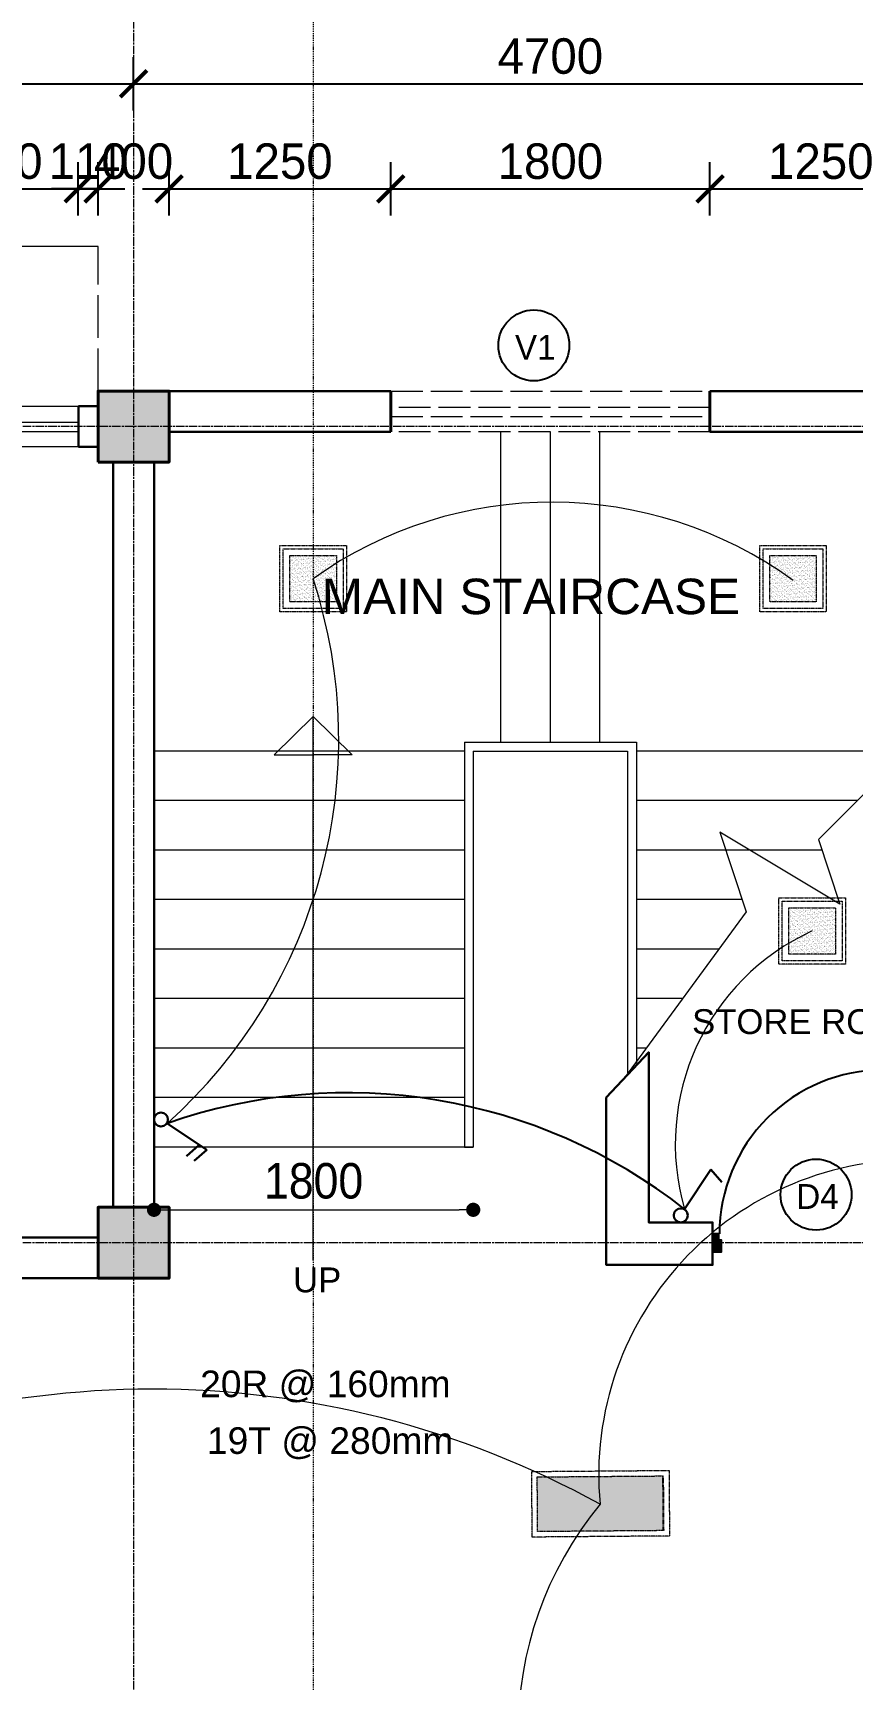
# Model space of a CAD drawing. Header units: inches. Extents: x -3071 to 2534411, y -17796 to 388172.
# Drawn here: x 1629733 to 1634353, y 361790 to 371067 of the extents above; entities that cross this region are included whole.
import ezdxf
from ezdxf.enums import TextEntityAlignment as Align

# ---------------------------------------------------------------- set-up
doc = ezdxf.new("R2010")
doc.units = ezdxf.units.IN
doc.header["$MEASUREMENT"] = 0
for name, pattern in [('ACAD_ISO08W100', [36, 24, -3, 6, -3]), ('CENTER', [2, 1.25, -0.25, 0.25, -0.25]), ('DASHDOT2', [12.7, 6.35, -3.175, 0, -3.175]), ('DASHED', [0.75, 0.5, -0.25]), ('Hidden', [15, 12, -3])]:
    doc.linetypes.add(name, pattern=pattern)
for name, color, linetype, lineweight in [('001-Archi- door window elevation', 92, 'Continuous', 25), ('001-Archi-Opening Tags', 14, 'Continuous', 25), ('002-Archi- Opening', 90, 'Continuous', 25), ('A .09 overhang', 1, 'Continuous', 9), ('A .4 col', 5, 'Continuous', 40), ('A 0.05 hatch', 252, 'Continuous', 5), ('A 0.13 dw', 3, 'Continuous', 13), ('A 0.40 wall', 160, 'Continuous', 40), ('cen', 50, 'ACAD_ISO08W100', 5), ('DIM', 161, 'Continuous', 15), ('dotted line', 1, 'DASHED', 9), ('p1 walls stone outline', 4, 'Continuous', 30), ('section', 6, 'DASHDOT2', 20), ('Switches', 173, 'Continuous', 15), ('text', 7, 'Continuous', 25)]:
    doc.layers.add(name, color=color, linetype=linetype, lineweight=lineweight)
for name, color, linetype in [('1 x 4 recessed', 80, 'CENTER'), ('2 x 11 recessed', 60, 'CENTER'), ('ceilling fan', 3, 'Continuous'), ('Wires', 1, 'Continuous')]:
    doc.layers.add(name, color=color, linetype=linetype)
doc.styles.add('AERIAL', font='arial.ttf', dxfattribs={"height": 10})
doc.styles.add('Archi 100', font='GOTHIC.TTF', dxfattribs={"height": 200})
doc.styles.add('ARIAL', font='arial.ttf', dxfattribs={"width": 0.9})
doc.styles.add('CG', font='GOTHIC.TTF', dxfattribs={"height": 40})
doc.dimstyles.new('Archi 100', dxfattribs={"dimtxt": 200, "dimasz": 150, "dimexe": 150, "dimexo": 300, "dimgap": 50, "dimtad": 1, "dimdec": 0, "dimrnd": 5, "dimzin": 0, "dimdsep": 46, "dimtxsty": 'Archi 100', "dimblk": 'ARCHTICK', "dimcen": 0.09, "dimdle": 150, "dimclrd": 256, "dimclre": 256, "dimclrt": 256, "dimadec": 0, "dimazin": 0, "dimtfac": 1, "dimtdec": 0, "dimtix": 1, "dimtofl": 0, "dimtmove": 0, "dimatfit": 3, "dimfxl": 150, "dimfxlon": 1, "dimtolj": 1, "dimtzin": 0, "dimlwd": -1, "dimlwe": -1, "dimarcsym": 0})
doc.dimstyles.new('el to el 200', dxfattribs={"dimtxt": 200, "dimasz": 80, "dimexe": 150, "dimexo": 150, "dimgap": 60, "dimtad": 1, "dimdec": 1, "dimlfac": -1, "dimrnd": 1, "dimdsep": 46, "dimtxsty": 'ARIAL', "dimblk": 'DOT', "dimcen": 1, "dimdle": 25, "dimse1": 1, "dimse2": 1, "dimclrd": 256, "dimclre": 256, "dimclrt": 256, "dimadec": 0, "dimazin": 0, "dimtfac": 1, "dimtdec": 1, "dimtix": 1, "dimtmove": 1, "dimatfit": 0, "dimfxl": 400, "dimfxlon": 1, "dimlwd": 9, "dimlwe": 9, "dimarcsym": 0})

# ---------------------------------------------------------------- blocks, each defined once
blk = doc.blocks.new('*U654')
at = {"ltscale": 100}
for points in [[(5, 50), (5, -50), (55, -50), (55, 15), (40, 15), (40, 50)], [(995, 50), (995, -50), (945, -50), (945, 15), (960, 15), (960, 50)]]:
    blk.add_hatch(color=256, dxfattribs=at).paths.add_polyline_path(points)
blk.add_lwpolyline([(43, 50), (43, 964, -0.414214), (957, 50)], format="xyb", dxfattribs=at)
for points in [[(5, 50), (5, -50), (55, -50), (55, 15), (40, 15), (40, 50)], [(995, 50), (995, -50), (945, -50), (945, 15), (960, 15), (960, 50)]]:
    blk.add_lwpolyline(points, close=True)
blk = doc.blocks.new('VENT 1800')
at = {"layer": 'A 0.13 dw', "linetype": 'Hidden', "ltscale": 15}
for p, q in [((165850.2, 199350.7), (167650.1, 199350.7)), ((167650.1, 199257.9), (165850.2, 199257.9)), ((165850.2, 199207.9), (167650.1, 199207.9)), ((167650.1, 199120.7), (165850.2, 199120.7))]:
    blk.add_line(p, q, dxfattribs=at)
at = {"layer": 'A 0.40 wall', "ltscale": 15}
for p, q in [((165850.2, 199120.7), (165850.2, 199350.7)), ((167650.1, 199350.7), (167650.1, 199120.7)), ((165850.2, 199257.9), (165850.2, 199207.9)), ((167650.1, 199207.9), (167650.1, 199257.9))]:
    blk.add_line(p, q, dxfattribs=at)
blk = doc.blocks.new('_Dot')
at = {"color": 0, "linetype": 'ByBlock', "lineweight": -2}
blk.add_line((-0.5, 0), (-1, 0), dxfattribs=at)
at = {"color": 0, "linetype": 'ByBlock', "const_width": 0.5}
blk.add_lwpolyline([(-0.25, 0, 1), (0.25, 0, 1)], format="xyb", close=True, dxfattribs=at)
blk = doc.blocks.new('*D701')
at = {"layer": 'Defpoints', "color": 0, "ltscale": 20, "transparency": 16777216}
for p in [(1630416.2, 364787.9), (1632216.2, 364787.9), (1632216.2, 364434.4)]:
    blk.add_point(p, dxfattribs=at)
at = {"layer": 'DIM', "lineweight": 9, "ltscale": 20, "transparency": 16777216}
blk.add_line((1630496.2, 364434.4), (1632136.2, 364434.4), dxfattribs=at)
at = {"layer": 'DIM', "lineweight": 9, "ltscale": 20, "transparency": 16777216, "xscale": 80, "yscale": 80, "zscale": 80}
for p, rotation in [((1630416.2, 364434.4), 179.9999999999999), ((1632216.2, 364434.4), 359.9999999999999)]:
    blk.add_blockref('_Dot', p, dxfattribs=dict(at, rotation=rotation))
at = {"layer": 'DIM', "ltscale": 20, "transparency": 16777216, "insert": (1631316.2, 364596.5), "char_height": 200, "attachment_point": 5, "style": 'ARIAL'}
blk.add_mtext('1800', dxfattribs=at)
blk = doc.blocks.new('ffwef')
at = {"layer": 'A 0.13 dw'}
for points in [[(1184595.9, 368095.5), (1184595.9, 367865.5), (1183596.1, 367865.5), (1183596.1, 368095.5)], [(1183596.1, 367952.7), (1184595.9, 367952.7), (1184595.9, 368002.7), (1183596.1, 368002.7)]]:
    blk.add_lwpolyline(points, close=True, dxfattribs=at)
blk = doc.blocks.new('window tag')
blk.add_circle((0, 0), 200)
at = {"style": 'Archi 100', "flags": 1}
for tag, p in [('WIDTH', (15, 174.5)), ('HEIGHT', (-4.5, -348.5))]:
    blk.add_attdef(tag, p, '', height=200, dxfattribs=at)
at = {"style": 'Archi 100'}
blk.add_attdef('SYMBOL', text='', height=200, dxfattribs=at).set_placement((8, -10.5), align=Align.MIDDLE_CENTER)
blk = doc.blocks.new('_ArchTick')
at = {"color": 0, "linetype": 'ByBlock', "const_width": 0.15}
blk.add_lwpolyline([(-0.5, -0.5), (0.5, 0.5)], dxfattribs=at)
blk = doc.blocks.new('*D834')
at = {"transparency": 16777216}
for p, q in [((1628991.3, 370037.9), (1628991.3, 370337.9)), ((1629988.8, 370037.9), (1629988.8, 370337.9)), ((1628841.3, 370187.9), (1630138.8, 370187.9))]:
    blk.add_line(p, q, dxfattribs=at)
at = {"layer": 'Defpoints', "color": 0, "transparency": 16777216}
for p in [(1629988.8, 370187.9), (1628991.3, 368963.6), (1629988.8, 368963.6)]:
    blk.add_point(p, dxfattribs=at)
at = {"transparency": 16777216, "xscale": 150, "yscale": 150, "zscale": 150, "rotation": 180}
blk.add_blockref('_ArchTick', (1628991.3, 370187.9), dxfattribs=at)
at = {"transparency": 16777216, "xscale": 150, "yscale": 150, "zscale": 150}
blk.add_blockref('_ArchTick', (1629988.8, 370187.9), dxfattribs=at)
at = {"transparency": 16777216, "insert": (1629490.1, 370342.9), "char_height": 200, "attachment_point": 5, "style": 'Archi 100'}
blk.add_mtext('\\A1;1000', dxfattribs=at)
blk = doc.blocks.new('*D835')
at = {"transparency": 16777216}
for p, q in [((1629988.8, 370037.9), (1629988.8, 370337.9)), ((1630101.2, 370037.9), (1630101.2, 370337.9)), ((1629988.8, 370187.9), (1629838.8, 370187.9)), ((1630101.2, 370187.9), (1630251.2, 370187.9))]:
    blk.add_line(p, q, dxfattribs=at)
at = {"layer": 'Defpoints', "color": 0, "transparency": 16777216}
for p in [(1630101.2, 370187.9), (1630101.2, 369048.6), (1629988.8, 368963.6)]:
    blk.add_point(p, dxfattribs=at)
at = {"transparency": 16777216, "xscale": 150, "yscale": 150, "zscale": 150}
blk.add_blockref('_ArchTick', (1629988.8, 370187.9), dxfattribs=at)
at = {"transparency": 16777216, "xscale": 150, "yscale": 150, "zscale": 150, "rotation": 180}
blk.add_blockref('_ArchTick', (1630101.2, 370187.9), dxfattribs=at)
at = {"transparency": 16777216, "insert": (1630045, 370342.9), "char_height": 200, "attachment_point": 5, "style": 'Archi 100'}
blk.add_mtext('\\A1;110', dxfattribs=at)
blk = doc.blocks.new('*D836')
at = {"transparency": 16777216}
for p, q in [((1630101.2, 370037.9), (1630101.2, 370337.9)), ((1630501.2, 370037.9), (1630501.2, 370337.9)), ((1630101.2, 370187.9), (1629951.2, 370187.9)), ((1630501.2, 370187.9), (1630651.2, 370187.9))]:
    blk.add_line(p, q, dxfattribs=at)
at = {"layer": 'Defpoints', "color": 0, "transparency": 16777216}
for p in [(1630501.2, 370187.9), (1630101.2, 369048.6), (1630501.2, 369048.6)]:
    blk.add_point(p, dxfattribs=at)
at = {"transparency": 16777216, "xscale": 150, "yscale": 150, "zscale": 150}
blk.add_blockref('_ArchTick', (1630101.2, 370187.9), dxfattribs=at)
at = {"transparency": 16777216, "xscale": 150, "yscale": 150, "zscale": 150, "rotation": 180}
blk.add_blockref('_ArchTick', (1630501.2, 370187.9), dxfattribs=at)
at = {"transparency": 16777216, "insert": (1630301.2, 370342.9), "char_height": 200, "attachment_point": 5, "style": 'Archi 100'}
blk.add_mtext('\\A1;400', dxfattribs=at)
blk = doc.blocks.new('*D837')
at = {"transparency": 16777216}
for p, q in [((1630501.2, 370037.9), (1630501.2, 370337.9)), ((1631751.3, 370037.9), (1631751.3, 370337.9)), ((1630351.2, 370187.9), (1631901.3, 370187.9))]:
    blk.add_line(p, q, dxfattribs=at)
at = {"layer": 'Defpoints', "color": 0, "transparency": 16777216}
for p in [(1631751.3, 370187.9), (1630501.2, 369048.6), (1631751.3, 369048.6)]:
    blk.add_point(p, dxfattribs=at)
at = {"transparency": 16777216, "xscale": 150, "yscale": 150, "zscale": 150, "rotation": 180}
blk.add_blockref('_ArchTick', (1630501.2, 370187.9), dxfattribs=at)
at = {"transparency": 16777216, "xscale": 150, "yscale": 150, "zscale": 150}
blk.add_blockref('_ArchTick', (1631751.3, 370187.9), dxfattribs=at)
at = {"transparency": 16777216, "insert": (1631126.2, 370342.9), "char_height": 200, "attachment_point": 5, "style": 'Archi 100'}
blk.add_mtext('\\A1;1250', dxfattribs=at)
blk = doc.blocks.new('*D838')
at = {"transparency": 16777216}
for p, q in [((1631751.3, 370037.9), (1631751.3, 370337.9)), ((1633551.2, 370037.9), (1633551.2, 370337.9)), ((1631601.3, 370187.9), (1633701.2, 370187.9))]:
    blk.add_line(p, q, dxfattribs=at)
at = {"layer": 'Defpoints', "color": 0, "transparency": 16777216}
for p in [(1633551.2, 370187.9), (1631751.3, 369048.6), (1633551.2, 369048.6)]:
    blk.add_point(p, dxfattribs=at)
at = {"transparency": 16777216, "xscale": 150, "yscale": 150, "zscale": 150, "rotation": 180}
blk.add_blockref('_ArchTick', (1631751.3, 370187.9), dxfattribs=at)
at = {"transparency": 16777216, "xscale": 150, "yscale": 150, "zscale": 150}
blk.add_blockref('_ArchTick', (1633551.2, 370187.9), dxfattribs=at)
at = {"transparency": 16777216, "insert": (1632651.2, 370342.9), "char_height": 200, "attachment_point": 5, "style": 'Archi 100'}
blk.add_mtext('\\A1;1800', dxfattribs=at)
blk = doc.blocks.new('*D839')
at = {"transparency": 16777216}
for p, q in [((1633551.2, 370037.9), (1633551.2, 370337.9)), ((1634801.2, 370037.9), (1634801.2, 370337.9)), ((1633401.2, 370187.9), (1634951.2, 370187.9))]:
    blk.add_line(p, q, dxfattribs=at)
at = {"layer": 'Defpoints', "color": 0, "transparency": 16777216}
for p in [(1634801.2, 370187.9), (1633551.2, 369048.6), (1634801.2, 369048.6)]:
    blk.add_point(p, dxfattribs=at)
at = {"transparency": 16777216, "xscale": 150, "yscale": 150, "zscale": 150, "rotation": 180}
blk.add_blockref('_ArchTick', (1633551.2, 370187.9), dxfattribs=at)
at = {"transparency": 16777216, "xscale": 150, "yscale": 150, "zscale": 150}
blk.add_blockref('_ArchTick', (1634801.2, 370187.9), dxfattribs=at)
at = {"transparency": 16777216, "insert": (1634176.2, 370342.9), "char_height": 200, "attachment_point": 5, "style": 'Archi 100'}
blk.add_mtext('\\A1;1250', dxfattribs=at)
blk = doc.blocks.new('*D858')
at = {"transparency": 16777216}
for p, q in [((1625151.2, 370630.2), (1625151.2, 370930.2)), ((1630301.2, 370630.2), (1630301.2, 370930.2)), ((1625001.2, 370780.2), (1630451.2, 370780.2))]:
    blk.add_line(p, q, dxfattribs=at)
at = {"layer": 'Defpoints', "color": 0, "transparency": 16777216}
for p in [(1630301.2, 370780.2), (1625151.2, 369048.6), (1630301.2, 369048.6)]:
    blk.add_point(p, dxfattribs=at)
at = {"transparency": 16777216, "xscale": 150, "yscale": 150, "zscale": 150, "rotation": 180}
blk.add_blockref('_ArchTick', (1625151.2, 370780.2), dxfattribs=at)
at = {"transparency": 16777216, "xscale": 150, "yscale": 150, "zscale": 150}
blk.add_blockref('_ArchTick', (1630301.2, 370780.2), dxfattribs=at)
at = {"transparency": 16777216, "insert": (1627726.2, 370935.2), "char_height": 200, "attachment_point": 5, "style": 'Archi 100'}
blk.add_mtext('\\A1;5150', dxfattribs=at)
blk = doc.blocks.new('*D859')
at = {"transparency": 16777216}
for p, q in [((1630301.2, 370630.2), (1630301.2, 370930.2)), ((1635001.2, 370630.2), (1635001.2, 370930.2)), ((1630151.2, 370780.2), (1635151.2, 370780.2))]:
    blk.add_line(p, q, dxfattribs=at)
at = {"layer": 'Defpoints', "color": 0, "transparency": 16777216}
for p in [(1635001.2, 370780.2), (1630301.2, 369048.6), (1635001.2, 369048.6)]:
    blk.add_point(p, dxfattribs=at)
at = {"transparency": 16777216, "xscale": 150, "yscale": 150, "zscale": 150, "rotation": 180}
blk.add_blockref('_ArchTick', (1630301.2, 370780.2), dxfattribs=at)
at = {"transparency": 16777216, "xscale": 150, "yscale": 150, "zscale": 150}
blk.add_blockref('_ArchTick', (1635001.2, 370780.2), dxfattribs=at)
at = {"transparency": 16777216, "insert": (1632651.2, 370935.2), "char_height": 200, "attachment_point": 5, "style": 'Archi 100'}
blk.add_mtext('\\A1;4700', dxfattribs=at)
blk = doc.blocks.new('*D865')
at = {"transparency": 16777216}
for p, q in [((1610551.2, 371210), (1610551.2, 371510)), ((1649601.2, 371210), (1649601.2, 371510)), ((1610401.2, 371360), (1649751.2, 371360))]:
    blk.add_line(p, q, dxfattribs=at)
at = {"layer": 'Defpoints', "color": 0, "transparency": 16777216}
for p in [(1649601.2, 371360), (1610551.2, 369048.6), (1649601.2, 369048.6)]:
    blk.add_point(p, dxfattribs=at)
at = {"transparency": 16777216, "xscale": 150, "yscale": 150, "zscale": 150, "rotation": 180}
blk.add_blockref('_ArchTick', (1610551.2, 371360), dxfattribs=at)
at = {"transparency": 16777216, "xscale": 150, "yscale": 150, "zscale": 150}
blk.add_blockref('_ArchTick', (1649601.2, 371360), dxfattribs=at)
at = {"transparency": 16777216, "insert": (1630076.2, 371515.1), "char_height": 200, "attachment_point": 5, "style": 'Archi 100'}
blk.add_mtext('\\A1;39050', dxfattribs=at)
blk = doc.blocks.new('*D922')
at = {"transparency": 16777216}
for p, q in [((1652081.4, 369048.6), (1652081.4, 369198.6)), ((1651931.4, 369048.6), (1652231.4, 369048.6)), ((1651931.4, 368667.8), (1652231.4, 368667.8)), ((1652081.4, 368667.8), (1652081.4, 368517.8))]:
    blk.add_line(p, q, dxfattribs=at)
at = {"layer": 'Defpoints', "color": 0, "transparency": 16777216}
for p in [(1649601.2, 369048.6), (0, 368667.8), (1652081.4, 368667.8)]:
    blk.add_point(p, dxfattribs=at)
at = {"transparency": 16777216, "xscale": 150, "yscale": 150, "zscale": 150}
for p, rotation in [((1652081.4, 369048.6), 270), ((1652081.4, 368667.8), 90)]:
    blk.add_blockref('_ArchTick', p, dxfattribs=dict(at, rotation=rotation))
at = {"transparency": 16777216, "insert": (1651926.3, 368858.2), "char_height": 200, "attachment_point": 5, "rotation": 90, "style": 'Archi 100'}
blk.add_mtext('\\A1;380', dxfattribs=at)
blk = doc.blocks.new('*D923')
at = {"transparency": 16777216}
for p, q in [((2480.2, 368817.8), (2480.2, 364298.6)), ((2330.2, 368667.8), (2630.2, 368667.8)), ((2630.2, 364448.6), (2330.2, 364448.6))]:
    blk.add_line(p, q, dxfattribs=at)
at = {"layer": 'Defpoints', "color": 0, "transparency": 16777216}
for p in [(0, 368667.8), (2480.2, 364448.6), (1649601.2, 364448.6)]:
    blk.add_point(p, dxfattribs=at)
at = {"transparency": 16777216, "xscale": 150, "yscale": 150, "zscale": 150}
for p, rotation in [((2480.2, 368667.8), 90), ((2480.2, 364448.6), 270)]:
    blk.add_blockref('_ArchTick', p, dxfattribs=dict(at, rotation=rotation))
at = {"transparency": 16777216, "insert": (2325.2, 366558.2), "char_height": 200, "attachment_point": 5, "rotation": 90, "style": 'Archi 100'}
blk.add_mtext('\\A1;4220', dxfattribs=at)
blk = doc.blocks.new('*D1158')
at = {"transparency": 16777216}
for p, q in [((1765923.7, 369050.2), (1765923.7, 369200.2)), ((1765773.7, 369050.2), (1766073.7, 369050.2)), ((1765773.7, 368669.3), (1766073.7, 368669.3)), ((1765923.7, 368669.3), (1765923.7, 368519.3))]:
    blk.add_line(p, q, dxfattribs=at)
at = {"layer": 'Defpoints', "color": 0, "transparency": 16777216}
for p in [(1764300.5, 369050.2), (0, 368669.3), (1765923.7, 368669.3)]:
    blk.add_point(p, dxfattribs=at)
at = {"transparency": 16777216, "xscale": 150, "yscale": 150, "zscale": 150}
for p, rotation in [((1765923.7, 369050.2), 270), ((1765923.7, 368669.3), 90)]:
    blk.add_blockref('_ArchTick', p, dxfattribs=dict(at, rotation=rotation))
at = {"transparency": 16777216, "insert": (1765768.6, 368859.8), "char_height": 200, "attachment_point": 5, "rotation": 90, "style": 'Archi 100'}
blk.add_mtext('\\A1;380', dxfattribs=at)
blk = doc.blocks.new('*D1159')
at = {"transparency": 16777216}
for p, q in [((1623.2, 368819.3), (1623.2, 364300.2)), ((1473.2, 368669.3), (1773.2, 368669.3)), ((1773.2, 364450.2), (1473.2, 364450.2))]:
    blk.add_line(p, q, dxfattribs=at)
at = {"layer": 'Defpoints', "color": 0, "transparency": 16777216}
for p in [(0, 368669.3), (1623.2, 364450.2), (1764300.5, 364450.2)]:
    blk.add_point(p, dxfattribs=at)
at = {"transparency": 16777216, "xscale": 150, "yscale": 150, "zscale": 150}
for p, rotation in [((1623.2, 368669.3), 90), ((1623.2, 364450.2), 270)]:
    blk.add_blockref('_ArchTick', p, dxfattribs=dict(at, rotation=rotation))
at = {"transparency": 16777216, "insert": (1468.2, 366559.8), "char_height": 200, "attachment_point": 5, "rotation": 90, "style": 'Archi 100'}
blk.add_mtext('\\A1;4220', dxfattribs=at)
blk = doc.blocks.new('2 ft panel')
at = {"layer": '1 x 4 recessed', "lineweight": 0}
h = blk.add_hatch(dxfattribs=at)
h.set_pattern_fill('AR-SAND', color=256, scale=6.25)
h.set_pattern_definition([(37.5, (-417982.219, 97562.351), (-0.39370849, 12.04264856), [0, -9.5, 0, -10.625, 0, -10.15625]), (7.5, (-417982.219, 97562.351), (11.0611044, 17.6384129), [0, -5.125, 0, -8.5625, 0, -3.28125]), (327.5, (-417989.906, 97562.351), (19.46338664, 0.03536908), [0, -3.125, 0, -11.25, 0, -14.6875]), (317.5, (-417989.906, 97562.351), (18.7882913, 5.4854723), [0, -1.5625, 0, -7.375, 0, -8.4375])])
h.paths.add_polyline_path([(287.5, -125), (287.5, 125), (-287.5, 125), (-287.5, -125)])
at = {"layer": '1 x 4 recessed'}
blk.add_line((287.5, 125), (287.5, -125), dxfattribs=at)
at = {"layer": '1 x 4 recessed', "lineweight": 0}
for points in [[(315.6, -150), (-312.5, -150), (-312.5, 150), (315.6, 150)], [(287.5, -125), (-287.5, -125), (-287.5, 125), (287.5, 125)], [(315.6, 150), (315.6, -150)]]:
    blk.add_lwpolyline(points, dxfattribs=at)
blk = doc.blocks.new('1by1 6w')
at = {"layer": '2 x 11 recessed', "lineweight": 0}
h = blk.add_hatch(dxfattribs=at)
h.set_pattern_fill('AR-SAND', color=256, scale=7.6)
h.set_pattern_definition([(37.5, (-507751.777, 116886.896), (-0.47874952, 14.64386064), [0, -11.552, 0, -12.92, 0, -12.35]), (7.5, (-507751.777, 116886.896), (13.45030296, 21.4483101), [0, -6.232, 0, -10.412, 0, -3.99]), (327.5, (-507761.125, 116886.896), (23.66747815, 0.0430088), [0, -3.8, 0, -13.68, 0, -17.86]), (317.5, (-507761.125, 116886.896), (22.8465622, 6.6703343), [0, -1.9, 0, -8.968, 0, -10.26])])
h.paths.add_polyline_path([(-106.4, 106.4), (106.4, 106.4), (106.4, -106.4), (-106.4, -106.4)])
for points in [[(-152, 152), (152, 152), (152, -152), (-152, -152)], [(-136.8, 136.8), (136.8, 136.8), (136.8, -136.8), (-136.8, -136.8)], [(-106.4, 106.4), (106.4, 106.4), (106.4, -106.4), (-106.4, -106.4)]]:
    blk.add_lwpolyline(points, close=True, dxfattribs=at)
blk = doc.blocks.new('1 WAY')
at = {"layer": 'Switches', "lineweight": 30}
for p, q in [((1.76, 2.13), (6.02, 8.52)), ((6.02, 8.52), (7.78, 6.51))]:
    blk.add_line(p, q, dxfattribs=at)
blk.add_circle((1.13, 1.13), 1.13, dxfattribs=at)
blk = doc.blocks.new('2 WAY')
at = {"layer": 'Switches', "lineweight": 30}
for p, q in [((1.76, 2.13), (6.02, 8.52)), ((6.02, 8.52), (7.78, 6.51)), ((5.27, 7.27), (7.02, 5.26))]:
    blk.add_line(p, q, dxfattribs=at)
blk.add_circle((1.13, 1.13), 1.13, dxfattribs=at)

msp = doc.modelspace()

# ---------------------------------------------------------------- hatches: boundary and pattern name
at = {"layer": 'A .4 col', "linetype": 'Continuous'}
h = msp.add_hatch(color=256, dxfattribs=at)
h.dxf.hatch_style = 1
h.paths.add_polyline_path([(1630101.17, 368648.63), (1630501.17, 368648.63), (1630501.17, 369048.63), (1630101.17, 369048.63)])
h = msp.add_hatch(color=256, dxfattribs=at)
h.dxf.hatch_style = 1
h.paths.add_polyline_path([(1630101.17, 364048.63), (1630501.17, 364048.63), (1630501.17, 364448.63), (1630101.17, 364448.63)])

# ---------------------------------------------------------------- linework, layer by layer
at = {"layer": 'A .09 overhang', "linetype": 'Hidden', "ltscale": 20}
msp.add_line((1630101.17, 369048.63), (1630101.17, 369863.63), dxfattribs=at)
at = {"layer": 'A .4 col', "linetype": 'Continuous'}
for points in [[(1630101.17, 368648.63), (1630501.17, 368648.63), (1630501.17, 369048.63), (1630101.17, 369048.63)], [(1630101.17, 364048.63), (1630501.17, 364048.63), (1630501.17, 364448.63), (1630101.17, 364448.63)]]:
    msp.add_lwpolyline(points, close=True, dxfattribs=at)
at = {"layer": 'A 0.05 hatch', "linetype": 'Continuous'}
for p, q in [((1631313.57, 367213.76), (1631093.72, 366998.98)), ((1631313.57, 364149.56), (1631313.57, 367213.76)), ((1631313.57, 367213.76), (1631533.43, 366998.98)), ((1631093.72, 366998.98), (1631313.57, 366998.98)), ((1631533.43, 366998.98), (1631313.57, 366998.98))]:
    msp.add_line(p, q, dxfattribs=at)
at = {"layer": 'cen', "ltscale": 2}
for p, q in [((1630301.17, 372579.01), (1630301.17, 347493.99)), ((1653916.17, 368848.63), (1606236.17, 368848.63)), ((1653916.17, 364248.63), (1606236.17, 364248.63))]:
    msp.add_line(p, q, dxfattribs=at)
at = {"layer": 'Defpoints'}
msp.add_arc((1631507.48, 362013.06), 3080.94, 51.911529, 109.274387, dxfattribs=at)
at = {"layer": 'DIM', "ltscale": 20}
for p, q in [((1632372.17, 367069.88), (1632372.17, 368818.63)), ((1632651.17, 367069.88), (1632651.17, 368818.63)), ((1632930.17, 367069.88), (1632930.17, 368818.63)), ((1632166.17, 367019.88), (1630416.17, 367019.88)), ((1634662.42, 367019.88), (1633136.17, 367019.88)), ((1632166.17, 366740.88), (1630416.17, 366740.88)), ((1634383.42, 366740.88), (1633136.17, 366740.88)), ((1632166.17, 366461.88), (1630416.17, 366461.88)), ((1634183.14, 366461.88), (1633136.17, 366461.88)), ((1632166.17, 366182.88), (1630416.17, 366182.88)), ((1633732.97, 366182.88), (1633136.17, 366182.88)), ((1632166.17, 365903.88), (1630416.17, 365903.88)), ((1633602.28, 365903.88), (1633136.17, 365903.88)), ((1632166.17, 365624.88), (1630416.17, 365624.88)), ((1633397.61, 365624.88), (1633136.17, 365624.88)), ((1632166.17, 365345.88), (1630416.17, 365345.88)), ((1633192.94, 365345.88), (1633136.17, 365345.88)), ((1632166.17, 365066.88), (1630416.17, 365066.88)), ((1632216.17, 364787.88), (1630416.17, 364787.88))]:
    msp.add_line(p, q, dxfattribs=at)
at = {"layer": 'DIM'}
for p, q in [((1632166.17, 367069.88), (1633136.17, 367069.88)), ((1632166.17, 367069.88), (1632166.17, 364787.88)), ((1632216.17, 367019.88), (1633086.17, 367019.88)), ((1632216.17, 367019.88), (1632216.17, 364787.88)), ((1633086.17, 367019.88), (1633086.17, 365206.44)), ((1633136.17, 367069.88), (1633136.17, 365259.52)), ((1632166.17, 364787.88), (1632216.17, 364787.88))]:
    msp.add_line(p, q, dxfattribs=at)
at = {"layer": 'DIM', "ltscale": 20}
msp.add_lwpolyline([(1634886.17, 367243.63), (1634163.65, 366521.11), (1634283.17, 366157.81), (1633606.31, 366562.84), (1633756.08, 366113.54), (1633069.28, 365177.29)], dxfattribs=at)
at = {"layer": 'dotted line', "ltscale": 1000}
msp.add_line((1630101.17, 369863.63), (1609424.36, 369863.63), dxfattribs=at)
at = {"layer": 'p1 walls stone outline'}
for p, q in [((1631751.31, 369048.63), (1630301.17, 369048.63)), ((1635001.17, 369048.63), (1633551.19, 369048.63)), ((1629991.17, 368733.63), (1629991.17, 368963.63)), ((1629991.17, 368963.63), (1630101.17, 368963.63)), ((1630101.17, 368733.63), (1630101.17, 368963.63)), ((1631751.31, 368818.63), (1630501.17, 368818.63)), ((1634801.17, 368818.63), (1633551.19, 368818.63)), ((1630101.17, 368733.63), (1629991.17, 368733.63)), ((1630186.17, 368648.63), (1630186.17, 364448.63)), ((1630416.17, 368648.63), (1630416.17, 364448.63)), ((1630186.17, 365473.63), (1630186.17, 364448.63)), ((1626351.17, 364278.63), (1630101.17, 364278.63)), ((1626351.17, 364048.63), (1630101.17, 364048.63))]:
    msp.add_line(p, q, dxfattribs=at)
msp.add_lwpolyline([(1632966.17, 365067.42), (1632966.17, 364123.63), (1633566.12, 364123.63), (1633566.12, 364363.63), (1633206.17, 364363.63), (1633206.17, 365322.23)], close=True, dxfattribs=at)
at = {"layer": 'section'}
msp.add_line((1631313.57, 372320.86), (1631313.57, 347576.29), dxfattribs=at)
at = {"layer": 'Wires', "lineweight": 9}
for centre, radius, start, end in [((1632660.09, 366102.69), 2319.43, 54.115168, 125.488471), ((1628549.35, 367087.06), 2908.35, 311.869395, 18.113045), ((1634674.87, 364805.51), 1319.08, 114.510379, 196.180285), ((1634699.99, 362940.01), 1776.25, 86.388982, 185.329969), ((1630407.21, 358186.41), 5237.06, 61.184671, 118.820798), ((1634488.28, 361489.26), 2019.16, 140.448094, 219.8709)]:
    msp.add_arc(centre, radius, start, end, dxfattribs=at)

# ---------------------------------------------------------------- block references
at = {"layer": '001-Archi- door window elevation', "color": 2}
msp.add_blockref('ffwef', (445392.9, 868.13), dxfattribs=at)
at = {"layer": '001-Archi-Opening Tags'}
ref = msp.add_blockref('window tag', (1632557.96, 369305.71), dxfattribs=at)
ref.add_attrib('SYMBOL', 'V1', dxfattribs={"layer": '0', "height": 140, "style": 'CG'}).set_placement((1632565.96, 369295.21), align=Align.MIDDLE_CENTER)
ref = msp.add_blockref('window tag', (1634149.4, 364519.91), dxfattribs=at)
ref.add_attrib('SYMBOL', 'D4', dxfattribs={"layer": '0', "height": 140, "style": 'CG'}).set_placement((1634157.4, 364509.41), align=Align.MIDDLE_CENTER)
at = {"layer": '002-Archi- Opening', "xscale": -1.010101010106155, "yscale": 1.01010101010101, "zscale": 1.01010101010101}
msp.add_blockref('*U654', (1634571.17, 364248.63), dxfattribs=at)
at = {"layer": '1 x 4 recessed', "xscale": 1.232584708463633, "yscale": 1.232584708463633, "zscale": 1.232584708463633}
for p in [(1631313.57, 367991.24), (1634019.65, 367991.24), (1634127.64, 366005.72)]:
    msp.add_blockref('1by1 6w', p, dxfattribs=at)
at = {"layer": '1 x 4 recessed', "xscale": 1.232584708463637, "yscale": 1.232584708463637, "zscale": 1.232584708463637, "rotation": 0.4480127828097937}
msp.add_blockref('2 ft panel', (1632932.62, 362777.78), dxfattribs=at)
at = {"layer": 'ceilling fan', "lineweight": -3, "xscale": 34.89373264493602, "yscale": 34.89373264493602, "zscale": 34.89373264493602, "rotation": 270}
msp.add_blockref('2 WAY', (1630416.17, 364982.55), dxfattribs=at)
at = {"layer": 'ceilling fan', "lineweight": -3, "xscale": 34.89373264493602, "yscale": 34.89373264493602, "zscale": 34.89373264493602}
msp.add_blockref('1 WAY', (1633346.8, 364363.63), dxfattribs=at)
at = {"layer": 'p1 walls stone outline'}
msp.add_blockref('VENT 1800', (1465901.09, 169697.92), dxfattribs=at)

# ---------------------------------------------------------------- texts
at = {"layer": 'text', "attachment_point": 1, "style": 'AERIAL'}
for s, insert, char_height, width in [('MAIN STAIRCASE', (1631361.64, 367991.24), 200, 14192.8258), ('STORE ROOM', (1633450.25, 365564.99), 140, 1897.5412), ('UP', (1631200.4, 364109.34), 140, 1897.5412), ('20R @ 160mm', (1630676.34, 363528.48), 150, 14192.8258), ('19T @ 280mm', (1630714.86, 363208.58), 150, 14192.8258)]:
    msp.add_mtext(s, dxfattribs=dict(at, insert=insert, char_height=char_height, width=width))

# ---------------------------------------------------------------- dimensions: what is measured, and where the dimension line sits
for base, p1, p2, picture, middle in [((1649601.17, 371360.03), (1610551.17, 369048.63), (1649601.17, 369048.63), '*D865', (1630076.17, 371515.06)), ((1630301.17, 370780.17), (1625151.17, 369048.63), (1630301.17, 369048.63), '*D858', (1627726.17, 370935.2)), ((1635001.17, 370780.17), (1630301.17, 369048.63), (1635001.17, 369048.63), '*D859', (1632651.17, 370935.2))]:
    dim = msp.add_linear_dim(base=base, p1=p1, p2=p2, dimstyle='Archi 100')
    dim.commit()
    dim.dimension.update_dxf_attribs({"geometry": picture, "text_midpoint": middle})
for base, p1, p2, picture, middle in [((1629988.85, 370187.87), (1628991.29, 368963.63), (1629988.85, 368963.63), '*D834', (1629490.07, 370342.9)), ((1630101.17, 370187.87), (1629988.85, 368963.63), (1630101.17, 369048.63), '*D835', (1630045.01, 370342.9)), ((1630501.17, 370187.87), (1630101.17, 369048.63), (1630501.17, 369048.63), '*D836', (1630301.17, 370342.9)), ((1631751.31, 370187.87), (1630501.17, 369048.63), (1631751.31, 369048.63), '*D837', (1631126.24, 370342.9)), ((1633551.19, 370187.87), (1631751.31, 369048.63), (1633551.19, 369048.63), '*D838', (1632651.25, 370342.9)), ((1634801.17, 370187.87), (1633551.19, 369048.63), (1634801.17, 369048.63), '*D839', (1634176.18, 370342.9))]:
    dim = msp.add_linear_dim(base=base, p1=p1, p2=p2, dimstyle='Archi 100', override={"dimtmove": 1})
    dim.commit()
    dim.dimension.update_dxf_attribs({"geometry": picture, "text_midpoint": middle})
for base, p1, p2, picture, middle in [((1765923.68, 368669.34), (1764300.46, 369050.17), (0, 368669.34), '*D1158', (1765768.65, 368859.76)), ((1652081.35, 368667.8), (1649601.17, 369048.63), (0, 368667.8), '*D922', (1651926.32, 368858.22))]:
    dim = msp.add_linear_dim(base=base, p1=p1, p2=p2, angle=90, dimstyle='Archi 100')
    dim.commit()
    dim.dimension.update_dxf_attribs({"geometry": picture, "text_midpoint": middle})
for base, p1, p2, picture, middle in [((1623.21, 364450.17), (0, 368669.34), (1764300.46, 364450.17), '*D1159', (1468.18, 366559.76)), ((2480.18, 364448.63), (0, 368667.8), (1649601.17, 364448.63), '*D923', (2325.15, 366558.22))]:
    dim = msp.add_linear_dim(base=base, p1=p1, p2=p2, angle=90, dimstyle='Archi 100', override={"dimtmove": 1})
    dim.commit()
    dim.dimension.update_dxf_attribs({"geometry": picture, "text_midpoint": middle})
at = {"layer": 'DIM', "ltscale": 20}
dim = msp.add_aligned_dim(p1=(1630416.17, 364787.88), p2=(1632216.17, 364787.88), distance=-353.49, dimstyle='el to el 200', dxfattribs=at)
dim.commit()
dim.dimension.update_dxf_attribs({"geometry": '*D701', "text_midpoint": (1631316.17, 364596.5)})

doc.saveas('drawing.dxf')
